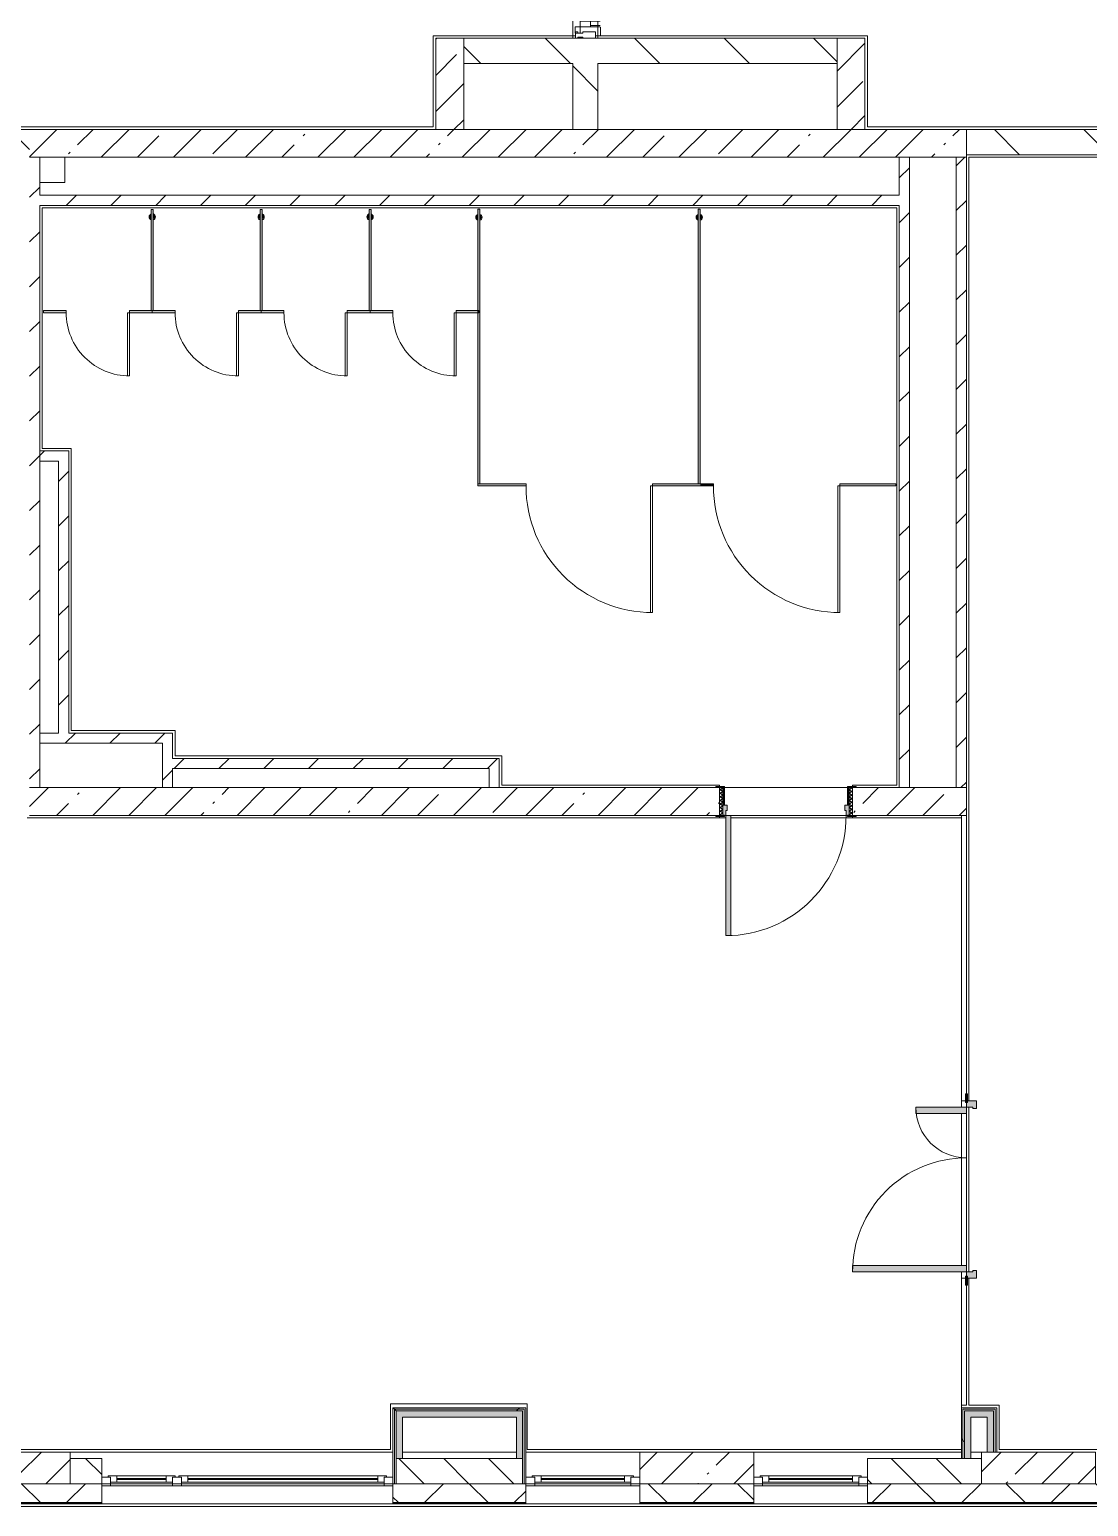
# Model space of a CAD drawing. Header units: millimetres. Extents: x -3377 to 186574, y -8553 to 29000.
# Drawn here: x 153774 to 162138, y -280 to 11389 of the extents above; entities that cross this region are included whole.
import ezdxf

# ---------------------------------------------------------------- set-up
doc = ezdxf.new("R2010")
doc.units = ezdxf.units.MM
for name, color, linetype, lineweight, true_color in [('A-DETL-GENF-4', 7, 'Continuous', 5, 0xaaaaaa), ('A-DOOR-3', 7, 'Continuous', 5, 0xaaaaaa), ('A-DOOR-4', 7, 'Continuous', 5, 0xe2e2e2), ('A-DOOR-FRAM-2', 7, 'Continuous', 5, 0xe2e2e2), ('A-DOOR-FRAM-3', 7, 'Continuous', 5, 0xaaaaaa), ('A-FLOR-1', 7, 'Continuous', 5, 0xaaaaaa), ('A-GENM-3', 7, 'Continuous', 5, 0xe2ddcd), ('I-WALL-1', 7, 'Continuous', 5, 0xe7e7e7)]:
    doc.layers.add(name, color=color, linetype=linetype, lineweight=lineweight, true_color=true_color)
for name, color, linetype, lineweight in [('A-DOOR-5', 7, 'Continuous', 5), ('A-GENM-2', 7, 'Continuous', 5), ('A-GLAZ-2', 7, 'Continuous', 5), ('A-GLAZ-CWMG-2', 7, 'Continuous', 5), ('A-WALL', 7, 'Continuous', 9), ('A-WALL-4', 7, 'Continuous', 5), ('I-WALL-3', 7, 'Continuous', 5), ('S-COLS-2', 7, 'Continuous', 5)]:
    doc.layers.add(name, color=color, linetype=linetype, lineweight=lineweight)
pattern_1 = [(45, (59563.6, 0), (-176.7767, 176.7767), [])]
pattern_2 = [(135, (59563.6, 0), (-353.5534, -353.5534), [])]
pattern_3 = [(45, (59563.6, 0), (-285.1231, 285.1231), []), (45, (59848.73, 0), (-285.1231, 285.1231), [504.031, -100.806, 16.764, -84.042])]
pattern_4 = [(45, (59563.6, 0), (-530.33, 530.33), []), (135, (59563.6, 0), (-530.33, -530.33), [])]

# ---------------------------------------------------------------- blocks, each defined once
blk = doc.blocks.new('110_Дверь_СКБ_1Ст_Внутренняя1 - Д-7а_л__950x2100h_Туалет-32220591-1_8_1_птичка')
at = {"layer": 'A-DOOR-3'}
h = blk.add_hatch(dxfattribs=at)
h.set_pattern_fill('FP_125', color=256, style=0, pattern_type=2)
h.set_pattern_definition([(135, (1776.41, 174.685), (-14.14214, -14.14214), []), (225, (1776.41, 174.685), (14.14214, -14.14214), [])])
h.paths.add_polyline_path([(537.5, 110), (512.5, 110), (512.5, -110), (537.5, -110)])
at = {"layer": 'A-DOOR-4'}
h = blk.add_hatch(color=256, dxfattribs=at)
h.paths.add_polyline_path([(-487.5, 110), (-487.5, 30), (-452.5, 30), (-452.5, 70), (-462.5, 70), (-462.5, 110), (-472.5, 110)])
h.paths.add_polyline_path([(497.5, 110), (487.5, 110), (487.5, 70), (477.5, 70), (477.5, 30), (512.5, 30), (512.5, 110)])
at = {"layer": 'A-DOOR-FRAM-2'}
for points in [[(447.5, 1060), (447.5, 110), (487.5, 112), (487.5, 1060)], [(-499, 118), (-542.5, 118), (-542.5, 110), (-472.5, 110), (-472.5, 118), (-492.5, 118)], [(567.5, 118), (497.5, 118), (497.5, 110), (567.5, 110)], [(-487.5, 30), (-487.5, -110), (-472.5, -110), (-472.5, 30)], [(497.5, 30), (497.5, -110), (512.5, -110), (512.5, 30)], [(-542.5, -110), (-542.5, -118), (-472.5, -118), (-472.5, -110), (-512.5, -110)], [(512.5, -110), (497.5, -110), (497.5, -118), (567.5, -118), (567.5, -110), (537.5, -110)]]:
    blk.add_hatch(color=256, dxfattribs=at).paths.add_polyline_path(points)
at = {"layer": 'A-DOOR-FRAM-3'}
h = blk.add_hatch(dxfattribs=at)
h.set_pattern_fill('FP_126', color=256, style=0, pattern_type=2)
h.set_pattern_definition([(45, (-346.384, 174.685), (-14.1421, 14.1421), []), (135, (-346.384, 174.685), (-14.1421, -14.1421), [])])
h.paths.add_polyline_path([(-512.5, 110), (-512.5, -110), (-487.5, -110), (-487.5, 110)])
at = {"layer": 'A-DOOR-3'}
for p, q in [((487.5, 1060), (447.5, 1060)), ((447.5, 1060), (447.5, 110)), ((487.5, 110), (487.5, 1060)), ((447.5, 110), (487.5, 110))]:
    blk.add_line(p, q, dxfattribs=at)
blk.add_arc((487.5, 110), 950, 90, 180, dxfattribs=at)
at = {"layer": 'A-DOOR-FRAM-3'}
for p, q in [((-472.5, 118), (-542.5, 118)), ((-542.5, 118), (-542.5, 110)), ((-472.5, 110), (-472.5, 118)), ((567.5, 118), (497.5, 118)), ((497.5, 118), (497.5, 110)), ((567.5, 110), (567.5, 118)), ((-542.5, 110), (-472.5, 110)), ((-487.5, 110), (-512.5, 110)), ((-512.5, 110), (-512.5, -110)), ((-462.5, 110), (-487.5, 110)), ((-487.5, 110), (-487.5, 30)), ((-487.5, -110), (-487.5, 110)), ((-472.5, 110), (-487.5, 110)), ((-487.5, 110), (-487.5, 109)), ((-487.5, 109), (-472.5, 109)), ((-487.5, 30), (-452.5, 30)), ((-472.5, 30), (-487.5, 30)), ((-487.5, 30), (-487.5, -110)), ((-472.5, 109), (-472.5, 110)), ((-472.5, -110), (-472.5, 30)), ((-462.5, 70), (-462.5, 110)), ((-452.5, 70), (-462.5, 70)), ((-452.5, 30), (-452.5, 70)), ((487.5, 70), (477.5, 70)), ((477.5, 70), (477.5, 30)), ((477.5, 30), (512.5, 30)), ((487.5, 110), (487.5, 70)), ((512.5, 110), (487.5, 110)), ((512.5, 110), (497.5, 110)), ((497.5, 110), (497.5, 109)), ((497.5, 110), (567.5, 110)), ((497.5, 109), (512.5, 109)), ((512.5, 30), (497.5, 30)), ((497.5, 30), (497.5, -110)), ((512.5, 30), (512.5, 110)), ((537.5, 110), (512.5, 110)), ((512.5, 110), (512.5, -110)), ((512.5, 109), (512.5, 110)), ((512.5, -110), (512.5, 30)), ((537.5, -110), (537.5, 110)), ((-472.5, -110), (-542.5, -110)), ((-542.5, -110), (-542.5, -118)), ((-512.5, -110), (-487.5, -110)), ((-487.5, -110), (-472.5, -110)), ((-472.5, -118), (-472.5, -110)), ((497.5, -110), (512.5, -110)), ((567.5, -110), (497.5, -110)), ((497.5, -110), (497.5, -118)), ((512.5, -110), (537.5, -110)), ((567.5, -118), (567.5, -110)), ((-542.5, -118), (-472.5, -118)), ((497.5, -118), (567.5, -118))]:
    blk.add_line(p, q, dxfattribs=at)
blk = doc.blocks.new('131_Сантехническая перегородка 7 - СП-1-30858579-1_8_1_птичка')
at = {"layer": 'A-GENM-3'}
blk.add_hatch(color=256, dxfattribs=at).paths.add_polyline_path([(2166, 8), (-4, 8), (-4, -8), (2166, -8)])
at = {"layer": 'A-GENM-2'}
for p, q in [((2166, 8), (-4, 8)), ((-4, 8), (-4, -8)), ((2166, -8), (2166, 8)), ((-4, -8), (2166, -8))]:
    blk.add_line(p, q, dxfattribs=at)
at = {"layer": 'A-GENM-2', "flags": 128}
for points in [[(71, 8), (71, 9), (71, 9), (70, 9), (70, 10), (70, 10), (69, 11), (69, 11), (68, 12), (68, 12), (67, 12), (67, 13), (66, 13), (66, 13), (65, 14), (65, 14), (64, 14), (64, 14), (63, 14), (62, 15), (62, 15), (61, 15), (61, 15), (60, 15), (59, 15), (59, 15), (58, 15), (58, 15), (57, 15), (56, 15), (56, 15), (55, 15), (55, 15), (54, 14), (54, 14), (53, 14), (52, 14), (52, 13), (51, 13), (51, 13), (50, 13), (50, 12), (49, 12), (49, 11), (48, 11), (48, 11), (48, 10), (47, 10), (47, 9), (46, 9), (46, 8), (46, 8)], [(46, -8), (46, -9), (47, -9), (47, -9), (47, -10), (48, -10), (48, -11), (49, -11), (49, -12), (50, -12), (50, -12), (51, -13), (51, -13), (52, -13), (52, -14), (53, -14), (53, -14), (54, -14), (54, -14), (55, -15), (56, -15), (56, -15), (57, -15), (57, -15), (58, -15), (59, -15), (59, -15), (60, -15), (60, -15), (61, -15), (62, -15), (62, -15), (63, -15), (63, -14), (64, -14), (64, -14), (65, -14), (66, -13), (66, -13), (67, -13), (67, -13), (68, -12), (68, -12), (69, -11), (69, -11), (69, -11), (70, -10), (70, -10), (71, -9), (71, -9), (71, -8), (71, -8)]]:
    blk.add_lwpolyline(points, dxfattribs=at)
at = {"layer": 'A-GENM-2'}
for radius, start, end in [(24.6, 19.9113, 160.0887), (17.6, 45, 135), (17.6, 45, 135), (15.1, 45, 135), (24.6, 199.9113, 340.0887), (17.6, 225, 315), (17.6, 225, 315), (15.1, 225, 315)]:
    blk.add_arc((59, 0), radius, start, end, dxfattribs=at)
blk = doc.blocks.new('131_Сантехническая перегородка 6 - СП-1-30839354-1_8_1_птичка')
at = {"layer": 'A-GENM-3'}
blk.add_hatch(color=256, dxfattribs=at).paths.add_polyline_path([(800, 8), (0, 8), (0, -8), (800, -8)])
at = {"layer": 'A-GENM-2'}
for p, q in [((800, 8), (0, 8)), ((0, 8), (0, -8)), ((800, -8), (800, 8)), ((0, -8), (800, -8))]:
    blk.add_line(p, q, dxfattribs=at)
at = {"layer": 'A-GENM-2', "flags": 128}
for points in [[(71, 8), (71, 9), (71, 9), (70, 9), (70, 10), (70, 10), (69, 11), (69, 11), (68, 12), (68, 12), (67, 12), (67, 13), (66, 13), (66, 13), (65, 14), (65, 14), (64, 14), (64, 14), (63, 14), (62, 15), (62, 15), (61, 15), (61, 15), (60, 15), (59, 15), (59, 15), (58, 15), (58, 15), (57, 15), (56, 15), (56, 15), (55, 15), (55, 15), (54, 14), (54, 14), (53, 14), (52, 14), (52, 13), (51, 13), (51, 13), (50, 13), (50, 12), (49, 12), (49, 11), (48, 11), (48, 11), (48, 10), (47, 10), (47, 9), (46, 9), (46, 8), (46, 8)], [(46, -8), (46, -9), (47, -9), (47, -9), (47, -10), (48, -10), (48, -11), (49, -11), (49, -12), (50, -12), (50, -12), (51, -13), (51, -13), (52, -13), (52, -14), (53, -14), (53, -14), (54, -14), (54, -14), (55, -15), (56, -15), (56, -15), (57, -15), (57, -15), (58, -15), (59, -15), (59, -15), (60, -15), (60, -15), (61, -15), (62, -15), (62, -15), (63, -15), (63, -14), (64, -14), (64, -14), (65, -14), (66, -13), (66, -13), (67, -13), (67, -13), (68, -12), (68, -12), (69, -11), (69, -11), (69, -11), (70, -10), (70, -10), (71, -9), (71, -9), (71, -8), (71, -8)]]:
    blk.add_lwpolyline(points, dxfattribs=at)
at = {"layer": 'A-GENM-2'}
for radius, start, end in [(24.6, 19.9113, 160.0887), (17.6, 45, 135), (17.6, 45, 135), (15.1, 45, 135), (24.6, 199.9113, 340.0887), (17.6, 225, 315), (17.6, 225, 315), (15.1, 225, 315)]:
    blk.add_arc((59, 0), radius, start, end, dxfattribs=at)
blk = doc.blocks.new('131_Сантехническая перегородка_Дверь МГН - СД-1-30883454-1_8_1_птичка')
at = {"layer": 'A-GENM-3'}
for points in [[(-335.4, 8), (-370, 8), (-366.5, -8), (10, -8), (10, 8)], [(1010, 8), (1010, -8), (1390, -8), (1390, 8), (1374, 8)]]:
    blk.add_hatch(color=256, dxfattribs=at).paths.add_polyline_path(points)
at = {"layer": 'A-DOOR-5'}
for p, q in [((10, 1008), (26, 1008)), ((10, 8), (10, 1008)), ((26, 8), (26, 1008)), ((10, 8), (26, 8))]:
    blk.add_line(p, q, dxfattribs=at)
blk.add_arc((10, 8), 1000, 360, 90, dxfattribs=at)
at = {"layer": 'A-GENM-2'}
for p, q in [((10, 8), (-370, 8)), ((-370, 8), (-370, -8)), ((10, -8), (10, 8)), ((1390, 8), (1010, 8)), ((1010, 8), (1010, -8)), ((1390, -8), (1390, 8)), ((-370, -8), (10, -8)), ((1010, -8), (1390, -8))]:
    blk.add_line(p, q, dxfattribs=at)
blk = doc.blocks.new('120_Окно_СКБ_2Ст_Фрамуга сверху - 120_Окно_СКБ_2Ст_2300х2500_h_ ДОО-19727959-1_8_1_птичка')
at = {"layer": 'A-GLAZ-2'}
for p, q in [((-1150, -127), (-1150, -57)), ((-1150, -57), (-1080, -57)), ((1150, -57), (-1150, -57)), ((-1080, -57), (-1080, -127)), ((-1080, -57), (1080, -57)), ((520, -87), (-1080, -87)), ((-1080, -87), (-1080, -127)), ((-1030, -137), (-1030, -87)), ((-1030, -107), (470, -107)), ((470, -137), (470, -87)), ((520, -127), (520, -57)), ((520, -57), (590, -57)), ((520, -127), (520, -87)), ((590, -57), (590, -127)), ((1080, -87), (590, -87)), ((590, -87), (590, -127)), ((640, -137), (640, -87)), ((640, -107), (1030, -107)), ((1030, -137), (1030, -87)), ((1080, -127), (1080, -57)), ((1080, -57), (1150, -57)), ((1080, -127), (1080, -87)), ((1150, -57), (1150, -127)), ((-1080, -127), (-1150, -127)), ((-1150, -127), (-1100, -127)), ((-1080, -127), (-1100, -127)), ((-1100, -127), (-1100, -137)), ((-1100, -137), (540, -137)), ((540, -137), (-1100, -137)), ((470, -117), (-1030, -117)), ((590, -127), (520, -127)), ((540, -127), (520, -127)), ((540, -127), (570, -127)), ((540, -127), (570, -127)), ((540, -137), (540, -127)), ((590, -127), (570, -127)), ((570, -127), (570, -137)), ((570, -137), (1100, -137)), ((1100, -137), (570, -137)), ((1030, -117), (640, -117)), ((1150, -127), (1080, -127)), ((1100, -127), (1080, -127)), ((1100, -127), (1150, -127)), ((1100, -137), (1100, -127))]:
    blk.add_line(p, q, dxfattribs=at)
blk = doc.blocks.new('120_Окно_СКБ_1Ст - 120_Окно_СКБ_1Ст 900х2500_h_ с форточкой-V99-1_8_1_птичка')
at = {"layer": 'A-GLAZ-2'}
for p, q in [((-450, -127), (-450, -57)), ((-450, -57), (-380, -57)), ((450, -57), (-450, -57)), ((-380, -57), (-380, -127)), ((380, -87), (-380, -87)), ((-380, -87), (-380, -127)), ((-330, -137), (-330, -87)), ((-330, -107), (330, -107)), ((330, -137), (330, -87)), ((380, -127), (380, -57)), ((380, -57), (450, -57)), ((380, -127), (380, -87)), ((450, -57), (450, -127)), ((-380, -127), (-450, -127)), ((-450, -127), (-400, -127)), ((-380, -127), (-400, -127)), ((-400, -127), (-400, -137)), ((-400, -137), (400, -137)), ((400, -137), (-400, -137)), ((330, -117), (-330, -117)), ((450, -127), (380, -127)), ((400, -127), (380, -127)), ((400, -127), (450, -127)), ((400, -137), (400, -127))]:
    blk.add_line(p, q, dxfattribs=at)
blk = doc.blocks.new('BSC_Колонна _Прямоугольная - 250х900-23282983-1_8_1_птичка')
at = {"layer": 'S-COLS-2'}
h = blk.add_hatch(dxfattribs=at)
h.set_pattern_fill('FP_159', color=256, style=0, pattern_type=2)
h.set_pattern_definition([(45, (-99480, -25), (-285.1231, 285.1231), []), (45, (-99194.88, -25), (-285.1231, 285.1231), [504.031, -100.806, 16.764, -84.042])])
h.paths.add_polyline_path([(-150, -125), (450, -125), (450, 125), (-450, 125), (-450, -125)])
for p, q in [((450, 125), (-450, 125)), ((-450, 125), (-450, -125)), ((450, -125), (450, 125)), ((-450, -125), (450, -125))]:
    blk.add_line(p, q, dxfattribs=at)
blk = doc.blocks.new('BSC_Колонна _Прямоугольная - 250х900-V137-1_8_1_птичка')
at = {"layer": 'S-COLS-2'}
h = blk.add_hatch(dxfattribs=at)
h.set_pattern_fill('FP_165', color=256, style=0, pattern_type=2)
h.set_pattern_definition([(45, (-94080, -25), (-285.1231, 285.1231), []), (45, (-93794.88, -25), (-285.1231, 285.1231), [504.031, -100.806, 16.764, -84.042])])
h.paths.add_polyline_path([(-327, -125), (450, -125), (450, 125), (-450, 125), (-450, -125)])
for p, q in [((450, 125), (-450, 125)), ((-450, 125), (-450, -125)), ((450, -125), (450, 125)), ((-450, -125), (450, -125))]:
    blk.add_line(p, q, dxfattribs=at)
blk = doc.blocks.new('BSC_Колонна _Прямоугольная - 250х900-V138-1_8_1_птичка')
at = {"layer": 'S-COLS-2'}
h = blk.add_hatch(dxfattribs=at)
h.set_pattern_fill('FP_166', color=256, style=0, pattern_type=2)
h.set_pattern_definition([(45, (-102180, -25), (-285.1231, 285.1231), []), (45, (-101894.88, -25), (-285.1231, 285.1231), [504.031, -100.806, 16.764, -84.042])])
h.paths.add_polyline_path([(450, -125), (450, 125), (-450, 125), (-450, -125), (-61, -125)])
for p, q in [((450, 125), (-450, 125)), ((-450, 125), (-450, -125)), ((450, -125), (450, 125)), ((-450, -125), (450, -125))]:
    blk.add_line(p, q, dxfattribs=at)
blk = doc.blocks.new('131_Сантехническая перегородка_Дверь 5 - СД-1-30835617-1_8_1_птичка')
at = {"layer": 'A-GENM-3'}
for points in [[(250, 8), (70, 8), (70, -8), (250, -8)], [(839, 8), (750, 8), (750, -8), (930, -8), (930, 8)]]:
    blk.add_hatch(color=256, dxfattribs=at).paths.add_polyline_path(points)
at = {"layer": 'A-DOOR-5'}
for p, q in [((266, 508), (250, 508)), ((250, 8), (250, 508)), ((266, 8), (266, 508)), ((266, 8), (250, 8))]:
    blk.add_line(p, q, dxfattribs=at)
blk.add_arc((250, 8), 500, 360, 90, dxfattribs=at)
at = {"layer": 'A-GENM-2'}
for p, q in [((250, 8), (70, 8)), ((70, 8), (70, -8)), ((250, -8), (250, 8)), ((930, 8), (750, 8)), ((750, 8), (750, -8)), ((930, -8), (930, 8)), ((70, -8), (250, -8)), ((750, -8), (930, -8))]:
    blk.add_line(p, q, dxfattribs=at)
blk = doc.blocks.new('120_Окно_СКБ_1Ст - 120_Окно_СКБ_1Ст 900х2500_h_ с форточкой-22876038-1_8_1_птичка')
at = {"layer": 'A-GLAZ-2'}
for p, q in [((-450, -127), (-450, -57)), ((-450, -57), (-380, -57)), ((450, -57), (-450, -57)), ((-380, -57), (-380, -127)), ((380, -87), (-380, -87)), ((-380, -87), (-380, -127)), ((-330, -137), (-330, -87)), ((-330, -107), (330, -107)), ((330, -137), (330, -87)), ((380, -127), (380, -57)), ((380, -57), (450, -57)), ((380, -127), (380, -87)), ((450, -57), (450, -127)), ((-380, -127), (-450, -127)), ((-450, -127), (-400, -127)), ((-380, -127), (-400, -127)), ((-400, -127), (-400, -137)), ((-400, -137), (400, -137)), ((400, -137), (-400, -137)), ((330, -117), (-330, -117)), ((450, -127), (380, -127)), ((400, -127), (380, -127)), ((400, -127), (450, -127)), ((400, -137), (400, -127))]:
    blk.add_line(p, q, dxfattribs=at)
blk = doc.blocks.new('110_Дверь_СКБ_2Ст - Д-5_п__в составе перегородки _не входит в спец__-32680960-1_8_1_птичка')
at = {"layer": 'A-DOOR-4'}
for points in [[(-638, 0), (-588, 0), (-588, 901), (-638, 901), (-638, 40)], [(612, 40), (612, 0), (662, 0), (662, 401), (612, 401)]]:
    blk.add_hatch(color=256, dxfattribs=at).paths.add_polyline_path(points)
h = blk.add_hatch(color=256, dxfattribs=at)
h.paths.add_polyline_path([(-688, 0), (-688, -79), (-628, -79), (-628, -49), (-638, -49), (-638, 0)])
h.paths.add_polyline_path([(652, -79), (712, -79), (712, 0), (662, 0), (662, -49), (652, -49)])
at = {"layer": 'A-DOOR-FRAM-2'}
for points in [[(-743, 3), (-743, 0), (-672, 0), (-672, 8), (-743, 8)], [(698, 0), (768, 0), (768, 8), (698, 8)], [(-743, -9), (-688, -9), (-688, -1), (-743, -1)], [(712, -9), (768, -9), (768, -1), (712, -1)]]:
    blk.add_hatch(color=256, dxfattribs=at).paths.add_polyline_path(points)
at = {"layer": 'A-DOOR-3'}
for p, q in [((-638, 901), (-638, 0)), ((-588, 901), (-638, 901)), ((-588, 0), (-588, 901)), ((662, 401), (612, 401)), ((612, 401), (612, 0)), ((662, 0), (662, 401)), ((-638, 0), (-588, 0)), ((612, 0), (662, 0))]:
    blk.add_line(p, q, dxfattribs=at)
for centre, radius, start, end in [((-638, 0), 900, 0, 90), ((662, 0), 400, 90, 180)]:
    blk.add_arc(centre, radius, start, end, dxfattribs=at)
at = {"layer": 'A-DOOR-FRAM-3'}
for p, q in [((-672, 8), (-743, 8)), ((-743, 8), (-743, 0)), ((-743, 0), (-672, 0)), ((-638, 0), (-688, 0)), ((-688, 0), (-688, -79)), ((-672, 0), (-688, 0)), ((-688, 0), (-688, -1)), ((-672, 0), (-672, 8)), ((-672, -1), (-672, 0)), ((-638, -49), (-638, 0)), ((662, 0), (662, -49)), ((712, 0), (662, 0)), ((768, 8), (698, 8)), ((698, 8), (698, 0)), ((712, 0), (698, 0)), ((698, 0), (698, -1)), ((698, 0), (768, 0)), ((712, -79), (712, 0)), ((712, -1), (712, 0)), ((768, 0), (768, 8)), ((-672, -1), (-743, -1)), ((-743, -1), (-743, -9)), ((-743, -9), (-672, -9)), ((-688, -79), (-628, -79)), ((-688, -1), (-672, -1)), ((-672, -9), (-672, -1)), ((-628, -49), (-638, -49)), ((-628, -79), (-628, -49)), ((662, -49), (652, -49)), ((652, -49), (652, -79)), ((652, -79), (712, -79)), ((698, -1), (712, -1)), ((768, -1), (698, -1)), ((698, -1), (698, -9)), ((698, -9), (768, -9)), ((768, -9), (768, -1))]:
    blk.add_line(p, q, dxfattribs=at)
blk = doc.blocks.new('131_Сантехническая перегородка_Дверь 5 - СД-1-V193-1_8_1_птичка')
at = {"layer": 'A-GENM-3'}
for points in [[(78, 8), (78, -8), (250, -8), (250, 8)], [(922, 8), (750, 8), (750, -8), (930, -8), (930, 8)]]:
    blk.add_hatch(color=256, dxfattribs=at).paths.add_polyline_path(points)
at = {"layer": 'A-DOOR-5'}
for p, q in [((266, 508), (250, 508)), ((250, 8), (250, 508)), ((266, 8), (266, 508)), ((266, 8), (250, 8))]:
    blk.add_line(p, q, dxfattribs=at)
blk.add_arc((250, 8), 500, 360, 90, dxfattribs=at)
at = {"layer": 'A-GENM-2'}
for p, q in [((250, 8), (70, 8)), ((70, 8), (70, -8)), ((250, -8), (250, 8)), ((930, 8), (750, 8)), ((750, 8), (750, -8)), ((930, -8), (930, 8)), ((70, -8), (250, -8)), ((750, -8), (930, -8))]:
    blk.add_line(p, q, dxfattribs=at)
blk = doc.blocks.new('131_Сантехническая перегородка_Дверь МГН 2 - СД-1-30897608-1_8_1_птичка')
at = {"layer": 'A-GENM-3'}
for points in [[(-270, 8), (-430, 8), (-430, -8), (10, -8), (10, 8)], [(1010, 8), (1010, -8), (1110, -8), (1110, 8)]]:
    blk.add_hatch(color=256, dxfattribs=at).paths.add_polyline_path(points)
at = {"layer": 'A-DOOR-5'}
for p, q in [((10, 1008), (26, 1008)), ((10, 8), (10, 1008)), ((26, 8), (26, 1008)), ((10, 8), (26, 8))]:
    blk.add_line(p, q, dxfattribs=at)
blk.add_arc((10, 8), 1000, 360, 90, dxfattribs=at)
at = {"layer": 'A-GENM-2'}
for p, q in [((10, 8), (-430, 8)), ((-430, 8), (-430, -8)), ((10, -8), (10, 8)), ((1110, 8), (1010, 8)), ((1010, 8), (1010, -8)), ((1110, -8), (1110, 8)), ((-430, -8), (10, -8)), ((1010, -8), (1110, -8))]:
    blk.add_line(p, q, dxfattribs=at)
blk = doc.blocks.new('Дверь_Витражная_остекление_ - ВВ-7 остекление-32349468-1_8_1_птичка')
at = {"layer": 'A-DETL-GENF-4'}
for p, q in [((-815, -20), (-860, -20)), ((-860, -177), (-860, -20)), ((-815, -20), (-860, -20)), ((-860, -20), (-860, -177)), ((-860, -100), (-815, -100)), ((-850, -177), (-850, -100)), ((-815, -177), (-815, -20)), ((-815, -177), (-815, -20)), ((-806, -177), (-806, -100)), ((856, -800), (856, -100)), ((865, -880), (865, -20)), ((865, -20), (865, -880)), ((900, -100), (865, -100)), ((900, -800), (900, -140)), ((910, -880), (910, -140)), ((910, -880), (910, -140)), ((910, -800), (865, -800)), ((910, -880), (865, -880)), ((865, -880), (910, -880))]:
    blk.add_line(p, q, dxfattribs=at)
at = {"layer": 'A-DOOR-3'}
for p, q in [((-910, 20), (-860, 20)), ((-910, -20), (-910, 20)), ((-860, 20), (-860, -20)), ((860, 20), (910, 20)), ((860, -20), (860, 20)), ((910, 20), (910, -20)), ((-860, -20), (-910, -20)), ((-860, -177), (-860, -20)), ((860, -880), (860, -20)), ((910, -20), (860, -20))]:
    blk.add_line(p, q, dxfattribs=at)
for centre, start, end in [((-860, -20), 275.9846, 0), ((860, -20), 180, 196.2865), ((860, -20), 225.3923, 270)]:
    blk.add_arc(centre, 860, start, end, dxfattribs=at)
blk = doc.blocks.new('Прямоугольный импост - Импост структурный с накладкой - 160мм Темный-V208-1_8_1_птичка')
at = {"layer": 'A-GLAZ-CWMG-2'}
for p, q in [((-50, 0), (-50, 17)), ((-50, 17), (0, 17)), ((-40, 0), (-50, 0)), ((-40, -40), (-40, 0)), ((0, 0), (-10, 0)), ((-10, 0), (-10, -40)), ((0, 17), (0, 0)), ((-50, -140), (-50, -40)), ((-50, -40), (-40, -40)), ((-10, -40), (0, -40)), ((0, -40), (0, -140)), ((0, -140), (-50, -140))]:
    blk.add_line(p, q, dxfattribs=at)

msp = doc.modelspace()

# ---------------------------------------------------------------- hatches: boundary and pattern name
at = {"layer": 'A-WALL-4'}
h = msp.add_hatch(dxfattribs=at)
h.set_pattern_fill('FP_100', color=256, style=0, pattern_type=2)
h.set_pattern_definition([(135, (59563.6, 0), (-176.7767, -176.7767), [])])
h.paths.add_polyline_path([(183293.6, -100), (183293.6, 100), (183093.6, 100), (183093.6, -100)])
h.paths.add_polyline_path([(151493.6, -100), (152293.6, -100), (152293.6, 100), (151493.6, 100), (151493.6, -68.4)])
h.paths.add_polyline_path([(154343.6, -100), (154343.6, 100), (154093.6, 100), (154093.6, -100)])
h.paths.add_polyline_path([(156668.6, -100), (157668.6, -100), (157668.6, 100), (156668.6, 100), (156668.6, 70.9)])
h.paths.add_polyline_path([(160393.6, -100), (161293.6, -100), (161293.6, 100), (160393.6, 100), (160393.6, 82.2)])
h.paths.add_polyline_path([(162443.6, -100), (162443.6, 100), (162193.6, 100), (162193.6, -100)])
h.paths.add_polyline_path([(164743.6, -100), (165793.6, -100), (165793.6, 100), (164743.6, 100), (164743.6, -27.9)])
h.paths.add_polyline_path([(180693.6, -100), (180793.6, -100), (180793.6, 100), (180693.6, 100), (180693.6, -11)])
h.paths.add_polyline_path([(169043.6, -100), (169393.6, -100), (169393.6, 100), (169043.6, 100), (169043.6, -65)])
h.paths.add_polyline_path([(178893.6, -100), (178893.6, 100), (178393.6, 100), (178393.6, -100), (178412.7, -100)])
h.paths.add_polyline_path([(171193.6, -100), (171193.6, 100), (170293.6, 100), (170293.6, -100)])
h.paths.add_polyline_path([(173243.6, -100), (173243.6, 100), (172993.6, 100), (172993.6, -100)])
h.paths.add_polyline_path([(176553.7, -100), (176593.6, -100), (176593.6, 100), (175543.6, 100), (175543.6, -100), (175624.3, -100)])
h = msp.add_hatch(dxfattribs=at)
h.set_pattern_fill('FP_118', color=256, style=0, pattern_type=2)
h.set_pattern_definition([(45, (59563.6, 0), (-353.5534, 353.5534), []), (135, (59563.6, 0), (-353.5534, -353.5534), [])])
h.paths.add_polyline_path([(183293.6, -250), (184643.6, -250), (184643.6, -100), (183093.6, -100), (183093.6, -250)])
h.paths.add_polyline_path([(180271.6, -250), (180793.6, -250), (180793.6, -100), (179793.6, -100), (179793.6, -250)])
h.paths.add_polyline_path([(148773.6, -250), (150593.6, -250), (150593.6, -100), (148773.6, -100)])
h.paths.add_polyline_path([(166913.6, -250), (167593.6, -250), (167593.6, -100), (166693.6, -100), (166693.6, -250), (166793.6, -250)])
h.paths.add_polyline_path([(171193.6, -250), (171193.6, -100), (170293.6, -100), (170293.6, -250)])
h.paths.add_polyline_path([(172093.6, -250), (173243.6, -250), (173243.6, -100), (172093.6, -100), (172093.6, -210)])
h.paths.add_polyline_path([(175543.6, -250), (176593.6, -250), (176593.6, -100), (175543.6, -100), (175543.6, -210)])
h.paths.add_polyline_path([(169117.9, -250), (169393.6, -250), (169393.6, -100), (169043.6, -100), (169043.6, -250)])
h.paths.add_polyline_path([(177493.6, -250), (178893.6, -250), (178893.6, -100), (177493.6, -100), (177493.6, -210)])
h.paths.add_polyline_path([(154343.6, -250), (154343.6, -100), (153193.6, -100), (153193.6, -250), (153316.8, -250)])
h.paths.add_polyline_path([(165400, -250), (165793.6, -250), (165793.6, -100), (164743.6, -100), (164743.6, -250)])
h.paths.add_polyline_path([(156643.6, -250), (157693.6, -250), (157693.6, -100), (156643.6, -100), (156643.6, -210)])
h.paths.add_polyline_path([(161682.1, -250), (162443.6, -250), (162443.6, -100), (160393.6, -100), (160393.6, -250), (160752.6, -250)])
h.paths.add_polyline_path([(158593.6, -250), (159493.6, -250), (159493.6, -100), (158593.6, -100), (158593.6, -210)])
h.paths.add_polyline_path([(151493.6, -250), (152293.6, -250), (152293.6, -100), (151493.6, -100), (151493.6, -210)])
at = {"layer": 'I-WALL-1'}
for points in [[(156668.6, 100), (156718.6, 100), (156718.6, 475), (156668.6, 475), (156668.6, 113.3)], [(157618.6, 425), (157668.6, 425), (157668.6, 475), (156718.6, 475), (156718.6, 425), (157034.7, 425)], [(161158.6, 100), (161208.6, 100), (161208.6, 475), (161158.6, 475), (161158.6, 150)], [(161338.6, 425), (161388.6, 425), (161388.6, 475), (161208.6, 475), (161208.6, 425), (161293.6, 425)], [(157668.6, 100), (157668.6, 425), (157618.6, 425), (157618.6, 100)], [(161388.6, 150), (161388.6, 425), (161338.6, 425), (161338.6, 150)]]:
    msp.add_hatch(color=256, dxfattribs=at).paths.add_polyline_path(points)
at = {"layer": 'I-WALL-3'}
h = msp.add_hatch(dxfattribs=at)
h.set_pattern_fill('FP_117', color=256, style=0, pattern_type=2)
h.set_pattern_definition(pattern_2)
h.paths.add_polyline_path([(158263.6, 10600), (158263.6, 11320), (158063.6, 11320), (158063.6, 10600)])
h.paths.add_polyline_path([(158263.6, 13220), (158263.6, 13400), (158063.6, 13400), (158063.6, 13220), (158180, 13220)])
h = msp.add_hatch(dxfattribs=at)
h.set_pattern_fill('FP_99', color=256, style=0, pattern_type=2)
h.set_pattern_definition(pattern_3)
h.paths.add_polyline_path([(156983.9, 10600), (157202.6, 10600), (157202.6, 11320), (156982.6, 11320), (156982.6, 10600)])
h = msp.add_hatch(dxfattribs=at)
h.set_pattern_fill('FP_117', color=256, style=0, pattern_type=2)
h.set_pattern_definition(pattern_2)
h.paths.add_polyline_path([(158063.6, 11120), (158063.6, 11320), (157202.6, 11320), (157202.6, 11120)])
h = msp.add_hatch(dxfattribs=at)
h.set_pattern_fill('FP_117', color=256, style=0, pattern_type=2)
h.set_pattern_definition(pattern_2)
h.paths.add_polyline_path([(158263.6, 11120), (160152.6, 11120), (160152.6, 11320), (158263.6, 11320)])
h = msp.add_hatch(dxfattribs=at)
h.set_pattern_fill('FP_99', color=256, style=0, pattern_type=2)
h.set_pattern_definition(pattern_3)
h.paths.add_polyline_path([(160372.6, 10600), (160372.6, 11320), (160152.6, 11320), (160152.6, 10600)])
h = msp.add_hatch(dxfattribs=at)
h.set_pattern_fill('FP_117', color=256, style=0, pattern_type=2)
h.set_pattern_definition(pattern_2)
h.paths.add_polyline_path([(166673.6, 10400), (166693.6, 10400), (166693.6, 10600), (164658.6, 10600), (164658.6, 10400), (166329.5, 10400)])
h.paths.add_polyline_path([(161193.6, 10400), (163208.6, 10400), (163208.6, 10600), (161173.6, 10600), (161173.6, 10400)])
h.paths.add_polyline_path([(151021.1, 10400), (152073.6, 10400), (152073.6, 10600), (150948.6, 10600), (150948.6, 10400), (151003.6, 10400)])
h.paths.add_polyline_path([(149523.6, 10400), (149548.6, 10400), (149548.6, 10600), (149173.6, 10600), (149173.6, 10400), (149493.6, 10400)])
h.paths.add_polyline_path([(153316.8, 10400), (153773.6, 10400), (153773.6, 10600), (153023.6, 10600), (153023.6, 10400), (153053.6, 10400)])
h = msp.add_hatch(dxfattribs=at)
h.set_pattern_fill('FP_99', color=256, style=0, pattern_type=2)
h.set_pattern_definition(pattern_3)
h.paths.add_polyline_path([(160752.6, 10380), (161173.6, 10380), (161173.6, 10600), (153773.6, 10600), (153773.6, 10380), (160392.6, 10380)])
h = msp.add_hatch(dxfattribs=at)
h.set_pattern_fill('FP_116', color=256, style=0, pattern_type=2)
h.set_pattern_definition(pattern_1)
h.paths.add_polyline_path([(153853.6, 5400), (153853.6, 10380), (153773.6, 10380), (153773.6, 5400)])
h = msp.add_hatch(dxfattribs=at)
h.set_pattern_fill('FP_116', color=256, style=0, pattern_type=2)
h.set_pattern_definition(pattern_1)
h.paths.add_polyline_path([(160723.6, 5400), (160723.6, 10380), (160643.6, 10380), (160643.6, 5400)])
h = msp.add_hatch(dxfattribs=at)
h.set_pattern_fill('FP_116', color=256, style=0, pattern_type=2)
h.set_pattern_definition(pattern_1)
h.paths.add_polyline_path([(161093.6, 5400), (161173.6, 5400), (161173.6, 10380), (161093.6, 10380), (161093.6, 5423.5)])
h = msp.add_hatch(dxfattribs=at)
h.set_pattern_fill('FP_116', color=256, style=0, pattern_type=2)
h.set_pattern_definition(pattern_1)
h.paths.add_polyline_path([(155175.8, 10000), (160643.6, 10000), (160643.6, 10080), (153853.6, 10078), (153853.6, 10000), (154296.6, 10000)])
h = msp.add_hatch(dxfattribs=at)
h.set_pattern_fill('FP_116', color=256, style=0, pattern_type=2)
h.set_pattern_definition(pattern_1)
h.paths.add_polyline_path([(153873.6, 7980), (154083.6, 7980), (154083.6, 8060), (153853.6, 8060), (153853.6, 7980)])
h = msp.add_hatch(dxfattribs=at)
h.set_pattern_fill('FP_116', color=256, style=0, pattern_type=2)
h.set_pattern_definition(pattern_1)
h.paths.add_polyline_path([(154083.6, 5830), (154083.6, 7980), (154003.6, 7980), (154003.6, 5830)])
h = msp.add_hatch(dxfattribs=at)
h.set_pattern_fill('FP_116', color=256, style=0, pattern_type=2)
h.set_pattern_definition(pattern_1)
h.paths.add_polyline_path([(151993.6, 6620), (152023.6, 6620), (152023.6, 6700), (151593.6, 6700), (151593.6, 6620), (151973.6, 6620)])
h.paths.add_polyline_path([(153753.6, 6620), (153773.6, 6620), (153773.6, 6700), (152973.6, 6700), (152973.6, 6620), (153316.8, 6620)])
h = msp.add_hatch(dxfattribs=at)
h.set_pattern_fill('FP_116', color=256, style=0, pattern_type=2)
h.set_pattern_definition(pattern_1)
h.paths.add_polyline_path([(154823.6, 5750), (154823.6, 5830), (153853.6, 5830), (153853.6, 5750), (154103.6, 5750)])
h = msp.add_hatch(dxfattribs=at)
h.set_pattern_fill('FP_116', color=256, style=0, pattern_type=2)
h.set_pattern_definition(pattern_1)
h.paths.add_polyline_path([(154823.6, 5400), (154903.6, 5400), (154903.6, 5830), (154823.6, 5830), (154823.6, 5650)])
h = msp.add_hatch(dxfattribs=at)
h.set_pattern_fill('FP_116', color=256, style=0, pattern_type=2)
h.set_pattern_definition(pattern_1)
h.paths.add_polyline_path([(157403.6, 5550), (157403.6, 5630), (154903.6, 5630), (154903.6, 5550), (157034.7, 5550)])
h = msp.add_hatch(dxfattribs=at)
h.set_pattern_fill('FP_116', color=256, style=0, pattern_type=2)
h.set_pattern_definition(pattern_1)
h.paths.add_polyline_path([(157483.6, 5400), (157483.6, 5630), (157403.6, 5630), (157403.6, 5400)])
h = msp.add_hatch(dxfattribs=at)
h.set_pattern_fill('FP_99', color=256, style=0, pattern_type=2)
h.set_pattern_definition(pattern_3)
h.paths.add_polyline_path([(160752.6, 5180), (161173.6, 5180), (161173.6, 5400), (160273.6, 5400), (160273.6, 5180), (160557.1, 5180)])
h.paths.add_polyline_path([(154103.6, 5180), (159223.6, 5180), (159223.6, 5400), (153773.6, 5400), (153773.6, 5180), (153783.5, 5180)])
h = msp.add_hatch(dxfattribs=at)
h.set_pattern_fill('FP_208', color=256, style=0, pattern_type=2)
h.set_pattern_definition(pattern_4)
h.paths.add_polyline_path([(156656.1, -100), (156656.1, 500), (156643.6, 500), (156643.6, -100)])
h = msp.add_hatch(dxfattribs=at)
h.set_pattern_fill('FP_208', color=256, style=0, pattern_type=2)
h.set_pattern_definition(pattern_4)
h.paths.add_polyline_path([(156656.1, 487.5), (157693.6, 487.5), (157693.6, 500), (156656.1, 500)])
h = msp.add_hatch(dxfattribs=at)
h.set_pattern_fill('FP_208', color=256, style=0, pattern_type=2)
h.set_pattern_definition(pattern_4)
h.paths.add_polyline_path([(156668.6, -100), (156668.6, 487.5), (156656.1, 487.5), (156656.1, -100)])
h = msp.add_hatch(dxfattribs=at)
h.set_pattern_fill('FP_208', color=256, style=0, pattern_type=2)
h.set_pattern_definition(pattern_4)
h.paths.add_polyline_path([(156681.1, 475), (157681.1, 475), (157681.1, 487.5), (156668.6, 487.5), (156668.6, 475)])
h = msp.add_hatch(dxfattribs=at)
h.set_pattern_fill('FP_208', color=256, style=0, pattern_type=2)
h.set_pattern_definition(pattern_4)
h.paths.add_polyline_path([(161133.6, 100), (161146.1, 100), (161146.1, 500), (161133.6, 500), (161133.6, 150)])
h = msp.add_hatch(dxfattribs=at)
h.set_pattern_fill('FP_208', color=256, style=0, pattern_type=2)
h.set_pattern_definition(pattern_4)
h.paths.add_polyline_path([(161146.1, 100), (161158.6, 100), (161158.6, 487.5), (161146.1, 487.5), (161146.1, 150)])
h = msp.add_hatch(dxfattribs=at)
h.set_pattern_fill('FP_208', color=256, style=0, pattern_type=2)
h.set_pattern_definition(pattern_4)
h.paths.add_polyline_path([(161388.6, 150), (161401.1, 150.5), (161401.1, 475), (161388.6, 475), (161388.6, 151)])
h = msp.add_hatch(dxfattribs=at)
h.set_pattern_fill('FP_208', color=256, style=0, pattern_type=2)
h.set_pattern_definition(pattern_4)
h.paths.add_polyline_path([(161403, 150), (161413.6, 150), (161413.6, 487.5), (161401.1, 487.5), (161401.1, 150)])

# ---------------------------------------------------------------- linework, layer by layer
at = {"layer": 'A-FLOR-1'}
for p, q in [((156962.6, 10620), (156962.6, 11340)), ((156962.6, 11340), (158086.2, 11340)), ((158243.2, 11340), (160392.6, 11340)), ((158283.6, 11340), (158283.6, 11408.7)), ((160392.6, 11340), (160392.6, 10620)), ((150898.6, 10620), (156962.6, 10620)), ((160392.6, 10620), (163283.6, 10620)), ((154053.6, 10380), (154053.6, 10180)), ((163208.6, 10380), (161193.6, 10380)), ((161193.6, 10380), (161193.6, 2925)), ((154053.6, 10180), (153853.6, 10180)), ((160623.6, 9980), (153873.6, 9980)), ((153873.6, 9980), (153873.6, 8080)), ((160623.6, 5420), (160623.6, 9980)), ((153873.6, 8080), (154103.6, 8080)), ((154103.6, 8080), (154103.6, 5850)), ((154103.6, 5850), (154923.6, 5850)), ((154923.6, 5850), (154923.6, 5650)), ((154923.6, 5650), (157503.6, 5650)), ((157503.6, 5650), (157503.6, 5420)), ((157503.6, 5420), (159223.6, 5420)), ((159223.6, 5420), (159223.6, 5408)), ((160273.6, 5420), (160623.6, 5420)), ((160273.6, 5408), (160273.6, 5420)), ((159273.6, 5160), (153753.6, 5160)), ((159223.6, 5172), (159223.6, 5160)), ((161133.6, 5160), (159313.6, 5160)), ((160273.6, 5160), (160273.6, 5172)), ((161133.6, 2875), (161133.6, 2925)), ((161193.6, 2875), (161193.6, 1575)), ((161133.6, 1525), (161133.6, 1575)), ((161193.6, 1525), (161193.6, 521.2)), ((156623.6, 170), (156623.6, 530)), ((156623.6, 530), (157703.6, 530)), ((157703.6, 530), (157703.6, 170)), ((161133.6, 500), (161133.6, 521)), ((161193.6, 521.2), (161433.6, 521.2)), ((161433.6, 521.2), (161433.6, 170)), ((152009.6, 170), (156623.6, 170)), ((157703.6, 170), (161133.6, 170)), ((161433.6, 170), (165073.6, 170))]:
    msp.add_line(p, q, dxfattribs=at)
at = {"layer": 'A-WALL'}
for p, q in [((157202.6, 11320), (157202.6, 11120)), ((160152.6, 11120), (160152.6, 11320)), ((158063.6, 10600), (158263.6, 10600)), ((161173.6, 10400), (161173.6, 10600)), ((153773.6, 5400), (153853.6, 5400)), ((160643.6, 5400), (160723.6, 5400)), ((161093.6, 5400), (161173.6, 5400)), ((161173.6, 5180), (161133.6, 5180)), ((156656.1, 487.5), (156656.1, -100)), ((157681.1, 487.5), (156656.1, 487.5)), ((156668.6, 475), (156668.6, -100)), ((157668.6, 475), (156668.6, 475)), ((157668.6, -100), (157668.6, 475)), ((157681.1, -100), (157681.1, 487.5)), ((161146.1, 487.5), (161146.1, 100)), ((161401.1, 487.5), (161146.1, 487.5)), ((161158.6, 475), (161158.6, 100)), ((161388.6, 475), (161158.6, 475)), ((161388.6, 150), (161388.6, 475)), ((161401.1, 150), (161401.1, 487.5)), ((156668.6, 100), (156718.6, 100)), ((157618.6, 100), (157668.6, 100)), ((154093.6, -100), (154343.6, -100)), ((154343.6, -100), (154093.6, -100)), ((157693.6, -100), (156643.6, -100)), ((156668.6, -100), (157668.6, -100)), ((160393.6, -100), (161293.6, -100)), ((161293.6, -100), (160393.6, -100)), ((153193.6, -250), (154343.6, -250)), ((153193.6, -253), (154343.6, -253)), ((156643.6, -250), (157693.6, -250)), ((156643.6, -253), (157693.6, -253)), ((158593.6, -250), (159493.6, -250)), ((158593.6, -253), (159493.6, -253)), ((160393.6, -250), (162443.6, -250)), ((160393.6, -253), (162443.6, -253))]:
    msp.add_line(p, q, dxfattribs=at)
at = {"layer": 'A-WALL-4'}
for p, q in [((154343.6, 100), (154093.6, 100)), ((154343.6, -258), (154343.6, 100)), ((156643.6, 100), (156643.6, -258)), ((157618.6, 100), (156718.6, 100)), ((157693.6, -258), (157693.6, 100)), ((161293.6, 100), (160393.6, 100)), ((160393.6, 100), (160393.6, -258)), ((154343.6, -100), (156643.6, -100)), ((157693.6, -100), (158593.6, -100)), ((158593.6, -100), (158593.6, -258)), ((159493.6, -258), (159493.6, -100)), ((159493.6, -100), (160393.6, -100)), ((167593.6, -280), (148743.6, -280)), ((152293.6, -258), (167593.6, -258))]:
    msp.add_line(p, q, dxfattribs=at)
at = {"layer": 'I-WALL-3'}
for p, q in [((158263.6, 13400), (158263.6, 11320)), ((158063.6, 11320), (158063.6, 11457.1)), ((160372.6, 11320), (156982.6, 11320)), ((156982.6, 11320), (156982.6, 10600)), ((160372.6, 10600), (160372.6, 11320)), ((157202.6, 11120), (158063.6, 11120)), ((157202.6, 10600), (157202.6, 11120)), ((158063.6, 11120), (158063.6, 10600)), ((158263.6, 10600), (158263.6, 11120)), ((158263.6, 11120), (160152.6, 11120)), ((160152.6, 11120), (160152.6, 10600)), ((158063.6, 10600), (153053.6, 10600)), ((163178.6, 10600), (158263.6, 10600)), ((161173.6, 2980), (161173.6, 10400)), ((161173.6, 10400), (163178.6, 10400)), ((153773.6, 10380), (161173.6, 10380)), ((153853.6, 10080), (153853.6, 10380)), ((160643.6, 10380), (160643.6, 10080)), ((160723.6, 5400), (160723.6, 10380)), ((161093.6, 10380), (161093.6, 5400)), ((160643.6, 10080), (153853.6, 10080)), ((153853.6, 5400), (153853.6, 10000)), ((153853.6, 10000), (160643.6, 10000)), ((160643.6, 10000), (160643.6, 5400)), ((154083.6, 8060), (153853.6, 8060)), ((154083.6, 5830), (154083.6, 8060)), ((153853.6, 7980), (154003.6, 7980)), ((154003.6, 7980), (154003.6, 5830)), ((154003.6, 5830), (153853.6, 5830)), ((153853.6, 5750), (154823.6, 5750)), ((154903.6, 5830), (154083.6, 5830)), ((154823.6, 5750), (154823.6, 5400)), ((154903.6, 5630), (154903.6, 5830)), ((157483.6, 5630), (154903.6, 5630)), ((157483.6, 5400), (157483.6, 5630)), ((154903.6, 5550), (157403.6, 5550)), ((154903.6, 5400), (154903.6, 5550)), ((157403.6, 5550), (157403.6, 5400)), ((159193.6, 5400), (153853.6, 5400)), ((159263.6, 5400), (160233.6, 5400)), ((160643.6, 5400), (160303.6, 5400)), ((161093.6, 5400), (160723.6, 5400)), ((153773.6, 5180), (159193.6, 5180)), ((160223.6, 5180), (159313.6, 5180)), ((160303.6, 5180), (161133.6, 5180)), ((161133.6, 5180), (161133.6, 2925)), ((161133.6, 2925), (161165.6, 2925)), ((161133.6, 1625), (161133.6, 2825)), ((161173.6, 2825), (161173.6, 1625)), ((161133.6, 1525), (161133.6, 521)), ((161165.6, 1525), (161133.6, 1525)), ((161173.6, 521), (161173.6, 1470)), ((156643.6, 500), (156643.6, 100)), ((157693.6, 500), (156643.6, 500)), ((157693.6, 100), (157693.6, 500)), ((161133.6, 521), (161173.6, 521)), ((161133.6, 500), (161133.6, 100)), ((161413.6, 500), (161133.6, 500)), ((161413.6, 150), (161413.6, 500)), ((156718.6, 100), (156718.6, 425)), ((156718.6, 425), (157618.6, 425)), ((157618.6, 425), (157618.6, 100)), ((161208.6, 100), (161208.6, 425)), ((161208.6, 425), (161338.6, 425)), ((161338.6, 425), (161338.6, 150)), ((154093.6, 150), (156643.6, 150)), ((156718.6, 150), (157618.6, 150)), ((157693.6, 150), (158593.6, 150)), ((159493.6, 150), (161133.6, 150)), ((161208.6, 150), (161293.6, 150)), ((156643.6, -100), (154343.6, -100)), ((158593.6, -100), (157693.6, -100)), ((160393.6, -100), (159493.6, -100))]:
    msp.add_line(p, q, dxfattribs=at)

# ---------------------------------------------------------------- block references
at = {"layer": 'A-DOOR-3'}
for name, p, rotation in [('Дверь_Витражная_остекление_ - ВВ-7 остекление-32349468-1_8_1_птичка', (158103.2, 12270), 89.99999999999993), ('110_Дверь_СКБ_1Ст_Внутренняя1 - Д-7а_л__950x2100h_Туалет-32220591-1_8_1_птичка', (159761.1, 5290), 180), ('110_Дверь_СКБ_2Ст - Д-5_п__в составе перегородки _не входит в спец__-32680960-1_8_1_птичка', (161174.1, 2212.5), 89.99999999999991)]:
    msp.add_blockref(name, p, dxfattribs=dict(at, rotation=rotation))
at = {"layer": 'A-GENM-2'}
for name, p, rotation in [('131_Сантехническая перегородка 6 - СП-1-30839354-1_8_1_птичка', (154743.1, 9968), 270.0000000000007), ('131_Сантехническая перегородка 6 - СП-1-30839354-1_8_1_птичка', (155603.1, 9968), 270.0000000000007), ('131_Сантехническая перегородка 6 - СП-1-30839354-1_8_1_птичка', (156463.1, 9968), 270.0000000000007), ('131_Сантехническая перегородка 7 - СП-1-30858579-1_8_1_птичка', (157323.1, 9964.9), 269.9999999999999), ('131_Сантехническая перегородка 7 - СП-1-30858579-1_8_1_птичка', (159063.6, 9964.9), 269.9999999999999), ('131_Сантехническая перегородка_Дверь 5 - СД-1-30835617-1_8_1_птичка', (154813.1, 9160), 180), ('131_Сантехническая перегородка_Дверь 5 - СД-1-30835617-1_8_1_птичка', (155673.1, 9160), 180), ('131_Сантехническая перегородка_Дверь 5 - СД-1-30835617-1_8_1_птичка', (156533.1, 9160), 180), ('131_Сантехническая перегородка_Дверь 5 - СД-1-V193-1_8_1_птичка', (157393.1, 9160), 180), ('131_Сантехническая перегородка_Дверь МГН - СД-1-30883454-1_8_1_птичка', (158705.1, 7791), 180), ('131_Сантехническая перегородка_Дверь МГН 2 - СД-1-30897608-1_8_1_птичка', (160185.1, 7791), 180)]:
    msp.add_blockref(name, p, dxfattribs=dict(at, rotation=rotation))
at = {"layer": 'A-GLAZ-2', "rotation": 180}
for name, p in [('120_Окно_СКБ_2Ст_Фрамуга сверху - 120_Окно_СКБ_2Ст_2300х2500_h_ ДОО-19727959-1_8_1_птичка', (155493.6, -175)), ('120_Окно_СКБ_1Ст - 120_Окно_СКБ_1Ст 900х2500_h_ с форточкой-V99-1_8_1_птичка', (158143.6, -175)), ('120_Окно_СКБ_1Ст - 120_Окно_СКБ_1Ст 900х2500_h_ с форточкой-22876038-1_8_1_птичка', (159943.6, -175))]:
    msp.add_blockref(name, p, dxfattribs=at)
at = {"layer": 'A-GLAZ-CWMG-2', "extrusion": (0, 0, -1), "rotation": 270.0000000000001}
msp.add_blockref('Прямоугольный импост - Импост структурный с накладкой - 160мм Темный-V208-1_8_1_птичка', (-158103.2, 11320), dxfattribs=at)
at = {"layer": 'S-COLS-2'}
for name, p in [('BSC_Колонна _Прямоугольная - 250х900-V137-1_8_1_птичка', (153643.6, 25)), ('BSC_Колонна _Прямоугольная - 250х900-23282983-1_8_1_птичка', (159043.6, 25)), ('BSC_Колонна _Прямоугольная - 250х900-V138-1_8_1_птичка', (161743.6, 25))]:
    msp.add_blockref(name, p, dxfattribs=at)

doc.saveas('drawing.dxf')
